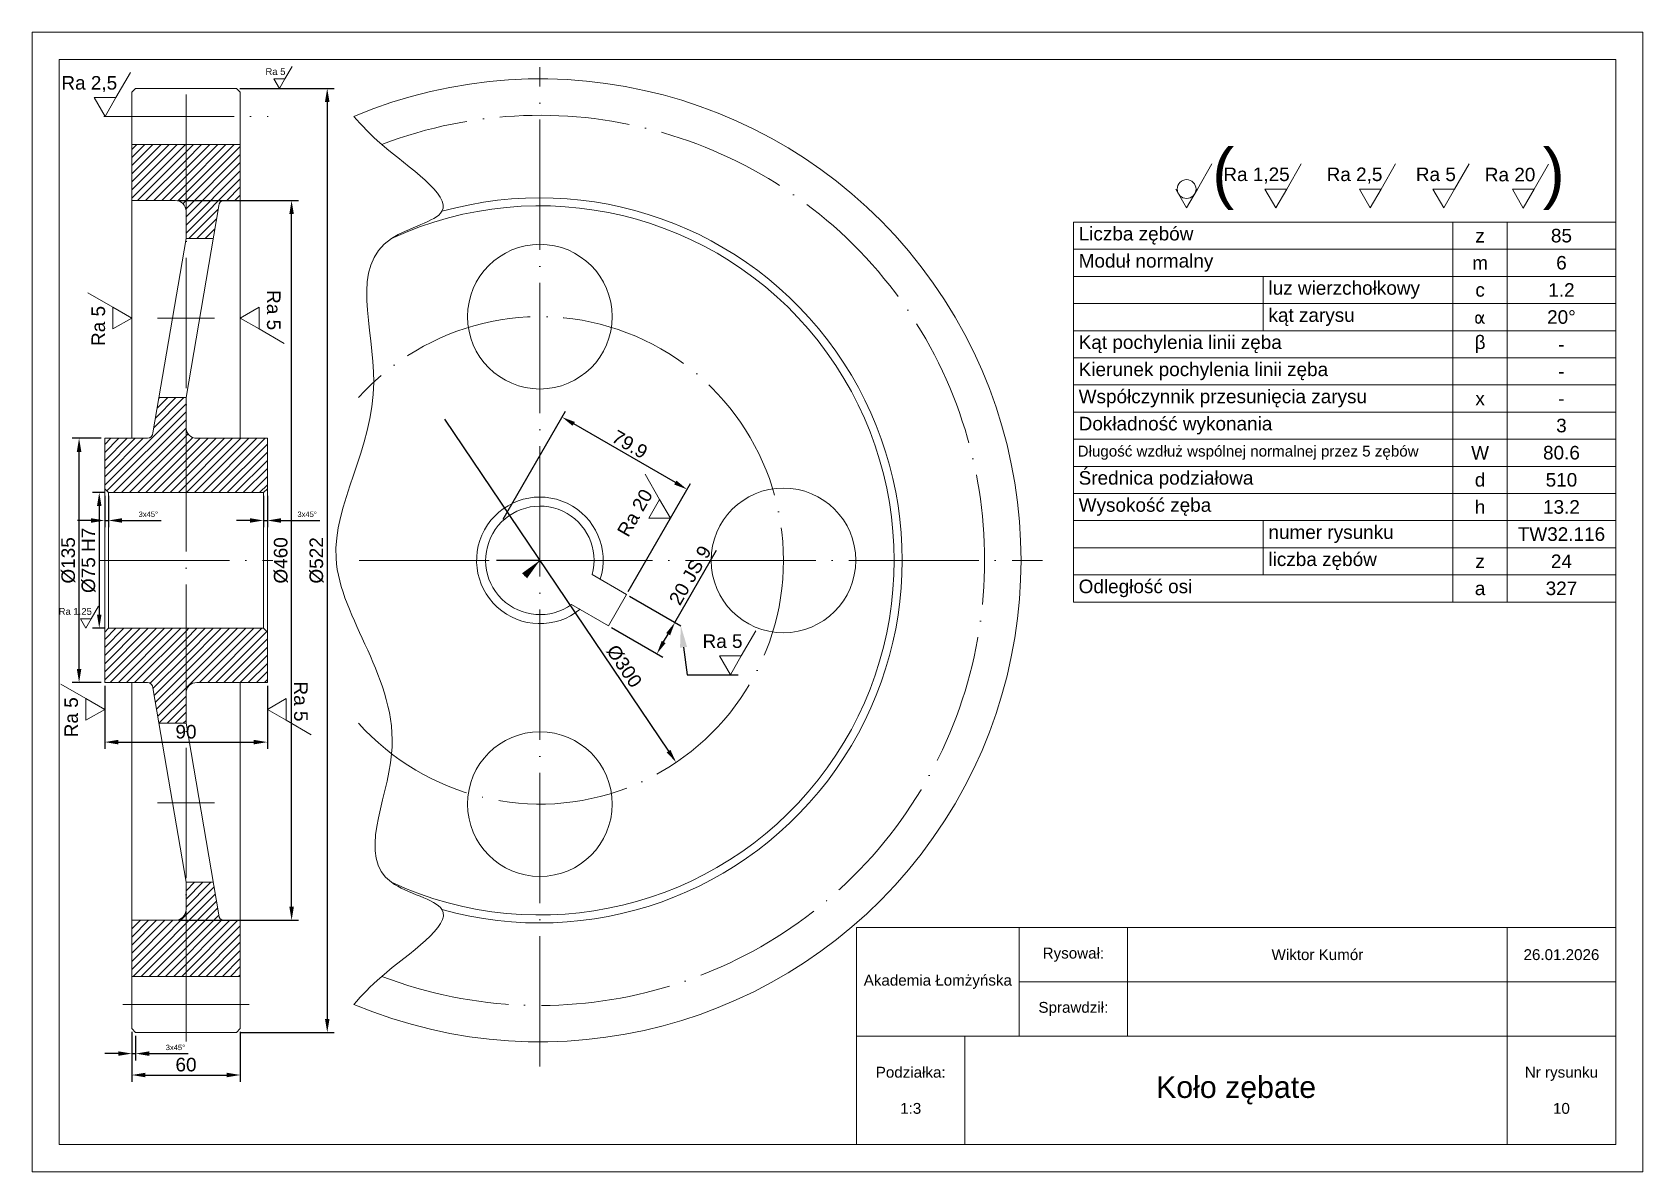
# Model space of a CAD drawing. Header units: millimetres. Extents: x 0 to 297, y 0 to 210.
import ezdxf
from ezdxf import colors
from ezdxf.entities.mleader import LeaderData, LeaderLine
from ezdxf.math import Vec2, Vec3

# ---------------------------------------------------------------- set-up
doc = ezdxf.new("R2010")
doc.units = ezdxf.units.MM
doc.linetypes.add('ACAD_ISO04W100', pattern=[30, 24, -3, 0, -3])
for name, color, linetype, lineweight in [('Kreska kropka', 7, 'ACAD_ISO04W100', 15), ('Linia cienka(pomocnicza)', 7, 'Continuous', 5), ('Linia gruba(ciągła)', 7, 'Continuous', 15)]:
    doc.layers.add(name, color=color, linetype=linetype, lineweight=lineweight)
doc.styles.get("Standard").update_dxf_attribs({"font": 'arial.ttf'})
doc.dimstyles.new('ISO-25', dxfattribs={"dimtxt": 2.5, "dimasz": 2.5, "dimexe": 1.25, "dimexo": 0.625, "dimtad": 1, "dimtxsty": 'Standard', "dimcen": 2.5, "dimadec": 0, "dimazin": 0, "dimtfac": 1, "dimtmove": 0, "dimatfit": 3, "dimfxl": 1, "dimarcsym": 0})
pattern_1 = [(45, (-131.6225505316987, -90.26966999058911), (-0.7482798412880872, 0.7482798412880872), [])]

# ---------------------------------------------------------------- blocks, each defined once
blk = doc.blocks.new('*D4')
at = {"layer": 'Defpoints', "color": 0, "transparency": 16777216}
for p in [(37.65342017830129, 199.6608939389025), (37.65341339779285, 25.67829393890251), (54.40650092439293, 25.67829393890252)]:
    blk.add_point(p, dxfattribs=at)
at = {"layer": 'Linia cienka(pomocnicza)', "color": 0, "lineweight": -2, "transparency": 16777216}
for p, q in [((38.27842017830129, 199.6608939389025), (55.65650092439289, 199.6608939389025)), ((54.40650092439289, 197.1608939389025), (54.40650092439293, 28.17829393890252)), ((38.27841339779285, 25.67829393890251), (55.65650092439293, 25.67829393890252))]:
    blk.add_line(p, q, dxfattribs=at)
at = {"layer": 'Linia cienka(pomocnicza)', "color": 0, "transparency": 16777216}
for points in [[(53.98983425772623, 197.1608939389025), (54.82316759105956, 197.1608939389025), (54.40650092439289, 199.6608939389025)], [(53.98983425772627, 28.17829393890252), (54.82316759105959, 28.17829393890252), (54.40650092439293, 25.67829393890252)]]:
    blk.add_solid(points, dxfattribs=at)
at = {"layer": 'Linia cienka(pomocnicza)', "color": 0, "transparency": 16777216, "insert": (52.43515031047751, 112.6695939389025), "char_height": 2.5, "attachment_point": 5, "rotation": 90}
blk.add_mtext('%%C522', dxfattribs=at)
blk = doc.blocks.new('*D5')
at = {"layer": 'Defpoints', "color": 0, "transparency": 16777216}
for p in [(14.06998553880974, 125.1683439389026), (12.3630494683012, 100.1708439389025), (14.06998553880974, 100.1708439389025)]:
    blk.add_point(p, dxfattribs=at)
at = {"layer": 'Linia cienka(pomocnicza)', "color": 0, "lineweight": -2, "transparency": 16777216}
for p, q in [((13.44498553880974, 125.1683439389026), (11.11304946830119, 125.1683439389026)), ((12.3630494683012, 122.6683439389026), (12.3630494683012, 102.6708439389025)), ((13.44498553880974, 100.1708439389025), (11.1130494683012, 100.1708439389025))]:
    blk.add_line(p, q, dxfattribs=at)
at = {"layer": 'Linia cienka(pomocnicza)', "color": 0, "transparency": 16777216}
for points in [[(11.94638280163453, 122.6683439389026), (12.77971613496786, 122.6683439389026), (12.3630494683012, 125.1683439389026)], [(11.94638280163453, 102.6708439389025), (12.77971613496787, 102.6708439389025), (12.3630494683012, 100.1708439389025)]]:
    blk.add_solid(points, dxfattribs=at)
at = {"layer": 'Linia cienka(pomocnicza)', "color": 0, "transparency": 16777216, "insert": (10.39169885438581, 112.6695939389024), "char_height": 2.5, "attachment_point": 5, "rotation": 90}
blk.add_mtext('%%C75 H7', dxfattribs=at)
blk = doc.blocks.new('*D6')
at = {"layer": 'Defpoints', "color": 0, "transparency": 16777216}
for p in [(26.36164268779281, 178.9962871583941), (47.83302624428624, 178.9962871583941), (26.36164946830125, 46.34289393890252)]:
    blk.add_point(p, dxfattribs=at)
at = {"layer": 'Linia cienka(pomocnicza)', "color": 0, "lineweight": -2, "transparency": 16777216}
for p, q in [((26.98664268779281, 178.9962871583941), (49.08302624428625, 178.9962871583941)), ((47.83302624428627, 48.84289393890253), (47.83302624428624, 176.4962871583941)), ((26.98664946830125, 46.34289393890252), (49.08302624428629, 46.34289393890253))]:
    blk.add_line(p, q, dxfattribs=at)
at = {"layer": 'Linia cienka(pomocnicza)', "color": 0, "transparency": 16777216}
for points in [[(47.41635957761958, 176.4962871583941), (48.24969291095292, 176.4962871583941), (47.83302624428624, 178.9962871583941)], [(47.41635957761961, 48.84289393890253), (48.24969291095294, 48.84289393890253), (47.83302624428628, 46.34289393890252)]]:
    blk.add_solid(points, dxfattribs=at)
at = {"layer": 'Linia cienka(pomocnicza)', "color": 0, "transparency": 16777216, "insert": (45.86167563037087, 112.6695905486483), "char_height": 2.5, "attachment_point": 5, "rotation": 90}
blk.add_mtext('%%C460', dxfattribs=at)
blk = doc.blocks.new('*D7')
at = {"layer": 'Defpoints', "color": 0, "transparency": 16777216}
for p in [(18.36244946830126, 26.38533000941086), (38.36044946830131, 26.38533000941086), (38.36044946830131, 17.8310369245205)]:
    blk.add_point(p, dxfattribs=at)
at = {"layer": 'Linia cienka(pomocnicza)', "color": 0, "lineweight": -2, "transparency": 16777216}
for p, q in [((18.36244946830126, 25.76033000941086), (18.36244946830126, 16.5810369245205)), ((38.36044946830131, 25.76033000941086), (38.36044946830131, 16.5810369245205)), ((20.86244946830126, 17.8310369245205), (35.86044946830131, 17.8310369245205))]:
    blk.add_line(p, q, dxfattribs=at)
at = {"layer": 'Linia cienka(pomocnicza)', "color": 0, "transparency": 16777216}
for points in [[(20.86244946830126, 18.24770359118717), (20.86244946830126, 17.41437025785384), (18.36244946830126, 17.8310369245205)], [(35.86044946830131, 18.24770359118717), (35.86044946830131, 17.41437025785384), (38.36044946830131, 17.8310369245205)]]:
    blk.add_solid(points, dxfattribs=at)
at = {"layer": 'Linia cienka(pomocnicza)', "color": 0, "transparency": 16777216, "insert": (28.36144946830129, 19.73246939382473), "char_height": 2.5, "attachment_point": 5}
blk.add_mtext('60', dxfattribs=at)
blk = doc.blocks.new('*D8')
at = {"layer": 'Defpoints', "color": 0, "transparency": 16777216}
for p in [(8.64324959271947, 135.1673439389025), (13.36294946830126, 135.1673439389025), (13.36294946830126, 90.17184393890244)]:
    blk.add_point(p, dxfattribs=at)
at = {"layer": 'Linia cienka(pomocnicza)', "color": 0, "lineweight": -2, "transparency": 16777216}
for p, q in [((12.73794946830126, 135.1673439389025), (7.393249592719471, 135.1673439389025)), ((8.64324959271948, 92.67184393890244), (8.64324959271947, 132.6673439389025)), ((12.73794946830126, 90.17184393890244), (7.393249592719481, 90.17184393890244))]:
    blk.add_line(p, q, dxfattribs=at)
at = {"layer": 'Linia cienka(pomocnicza)', "color": 0, "transparency": 16777216}
for points in [[(8.226582926052805, 132.6673439389025), (9.059916259386137, 132.6673439389025), (8.64324959271947, 135.1673439389025)], [(8.226582926052814, 92.67184393890244), (9.059916259386146, 92.67184393890244), (8.643249592719481, 90.17184393890244)]]:
    blk.add_solid(points, dxfattribs=at)
at = {"layer": 'Linia cienka(pomocnicza)', "color": 0, "transparency": 16777216, "insert": (6.671898978804091, 112.6695939389024), "char_height": 2.5, "attachment_point": 5, "rotation": 90}
blk.add_mtext('%%C135', dxfattribs=at)
blk = doc.blocks.new('*D9')
at = {"layer": 'Defpoints', "color": 0, "transparency": 16777216}
for p in [(18.36244946830126, 26.38533000941086), (19.06948553880963, 25.6782939389025), (19.06948553880963, 21.77598237855659)]:
    blk.add_point(p, dxfattribs=at)
at = {"layer": 'Linia cienka(pomocnicza)', "color": 0, "lineweight": -2, "transparency": 16777216}
for p, q in [((18.36244946830126, 25.76033000941086), (18.36244946830126, 20.52598237855659)), ((19.06948553880963, 25.0532939389025), (19.06948553880963, 20.52598237855659)), ((15.86244946830126, 21.77598237855659), (13.36244946830126, 21.77598237855659)), ((18.36244946830126, 21.77598237855659), (19.06948553880963, 21.77598237855659)), ((21.56948553880963, 21.77598237855659), (28.75604761247948, 21.77598237855659))]:
    blk.add_line(p, q, dxfattribs=at)
at = {"layer": 'Linia cienka(pomocnicza)', "color": 0, "transparency": 16777216}
for points in [[(15.86244946830126, 22.19264904522326), (15.86244946830126, 21.35931571188992), (18.36244946830126, 21.77598237855659)], [(21.56948553880963, 22.19264904522326), (21.56948553880963, 21.35931571188992), (19.06948553880963, 21.77598237855659)]]:
    blk.add_solid(points, dxfattribs=at)
at = {"layer": 'Linia cienka(pomocnicza)', "color": 0, "transparency": 16777216, "insert": (26.41276657564455, 22.91189643039834), "char_height": 2.5, "attachment_point": 5}
blk.add_mtext('{\\H0.4x;3x45%%D}', dxfattribs=at)
blk = doc.blocks.new('*D10')
at = {"layer": 'Defpoints', "color": 0, "transparency": 16777216}
for p in [(13.36294946830125, 90.17184393890241), (43.35994946830121, 90.17184393890241), (43.35994946830121, 79.17605429270432)]:
    blk.add_point(p, dxfattribs=at)
at = {"layer": 'Linia cienka(pomocnicza)', "color": 0, "lineweight": -2, "transparency": 16777216}
for p, q in [((13.36294946830125, 89.54684393890241), (13.36294946830125, 77.92605429270432)), ((43.35994946830121, 89.54684393890241), (43.35994946830121, 77.92605429270432)), ((15.86294946830125, 79.17605429270432), (40.85994946830121, 79.17605429270432))]:
    blk.add_line(p, q, dxfattribs=at)
at = {"layer": 'Linia cienka(pomocnicza)', "color": 0, "transparency": 16777216}
for points in [[(15.86294946830125, 79.592720959371), (15.86294946830125, 78.75938762603765), (13.36294946830125, 79.17605429270432)], [(40.85994946830121, 79.592720959371), (40.85994946830121, 78.75938762603765), (43.35994946830121, 79.17605429270432)]]:
    blk.add_solid(points, dxfattribs=at)
at = {"layer": 'Linia cienka(pomocnicza)', "color": 0, "transparency": 16777216, "insert": (28.36144946830129, 81.07748676200855), "char_height": 2.5, "attachment_point": 5}
blk.add_mtext('90', dxfattribs=at)
blk = doc.blocks.new('*D11')
at = {"layer": 'Defpoints', "color": 0, "transparency": 16777216}
for p in [(42.65292017830117, 125.1683439389025), (43.35994946830121, 125.1683439389025), (43.35994946830121, 120.0214768110078)]:
    blk.add_point(p, dxfattribs=at)
at = {"layer": 'Linia cienka(pomocnicza)', "color": 0, "lineweight": -2, "transparency": 16777216}
for p, q in [((42.65292017830117, 124.5433439389025), (42.65292017830117, 118.7714768110078)), ((43.35994946830121, 124.5433439389025), (43.35994946830121, 118.7714768110078)), ((40.15292017830117, 120.0214768110078), (37.65292017830117, 120.0214768110078)), ((42.65292017830117, 120.0214768110078), (43.35994946830121, 120.0214768110078)), ((45.85994946830121, 120.0214768110078), (53.04651154197106, 120.0214768110078))]:
    blk.add_line(p, q, dxfattribs=at)
at = {"layer": 'Linia cienka(pomocnicza)', "color": 0, "transparency": 16777216}
for points in [[(40.15292017830117, 120.4381434776745), (40.15292017830117, 119.6048101443411), (42.65292017830117, 120.0214768110078)], [(45.85994946830121, 120.4381434776745), (45.85994946830121, 119.6048101443411), (43.35994946830121, 120.0214768110078)]]:
    blk.add_solid(points, dxfattribs=at)
at = {"layer": 'Linia cienka(pomocnicza)', "color": 0, "transparency": 16777216, "insert": (50.70323050513613, 121.1573908628496), "char_height": 2.5, "attachment_point": 5}
blk.add_mtext('{\\H0.4x;3x45%%D}', dxfattribs=at)
blk = doc.blocks.new('*D12')
at = {"layer": 'Defpoints', "color": 0, "transparency": 16777216}
for p in [(13.36294946830125, 125.1683439389026), (14.06998553880973, 125.1683439389026), (14.06998553880973, 120.0214768110078)]:
    blk.add_point(p, dxfattribs=at)
at = {"layer": 'Linia cienka(pomocnicza)', "color": 0, "lineweight": -2, "transparency": 16777216}
for p, q in [((13.36294946830125, 124.5433439389026), (13.36294946830125, 118.7714768110078)), ((14.06998553880973, 124.5433439389026), (14.06998553880973, 118.7714768110078)), ((10.86294946830125, 120.0214768110078), (8.362949468301252, 120.0214768110078)), ((13.36294946830125, 120.0214768110078), (14.06998553880973, 120.0214768110078)), ((16.56998553880973, 120.0214768110078), (23.75654761247958, 120.0214768110078))]:
    blk.add_line(p, q, dxfattribs=at)
at = {"layer": 'Linia cienka(pomocnicza)', "color": 0, "transparency": 16777216}
for points in [[(10.86294946830125, 120.4381434776745), (10.86294946830125, 119.6048101443411), (13.36294946830125, 120.0214768110078)], [(16.56998553880973, 120.4381434776745), (16.56998553880973, 119.6048101443411), (14.06998553880973, 120.0214768110078)]]:
    blk.add_solid(points, dxfattribs=at)
at = {"layer": 'Linia cienka(pomocnicza)', "color": 0, "transparency": 16777216, "insert": (21.41326657564466, 121.1573908628496), "char_height": 2.5, "attachment_point": 5}
blk.add_mtext('{\\H0.4x;3x45%%D}', dxfattribs=at)
blk = doc.blocks.new('*D13')
at = {"layer": 'Defpoints', "color": 0, "transparency": 16777216}
for p in [(97.69833566461216, 139.0724705797914), (86.52312204907507, 119.7164328122403), (109.5859587888778, 106.4010978122425)]:
    blk.add_point(p, dxfattribs=at)
at = {"layer": 'Linia cienka(pomocnicza)', "color": 0, "lineweight": -2, "transparency": 16777216}
for p, q in [((86.835622049075, 120.2576986896056), (98.32333566461203, 140.155002334522)), ((118.5961088949537, 127.0071355797933), (99.86339917407341, 137.8224705797917)), ((109.8984587888778, 106.9423636896078), (121.3861724044148, 126.8396673345242))]:
    blk.add_line(p, q, dxfattribs=at)
at = {"layer": 'Linia cienka(pomocnicza)', "color": 0, "transparency": 16777216}
for points in [[(100.0717325074067, 138.1833144980352), (99.65506584074012, 137.4616266615481), (97.69833566461216, 139.0724705797914)], [(118.804442228287, 127.3679794980368), (118.3877755616204, 126.6462916615498), (120.7611724044149, 125.7571355797936)]]:
    blk.add_solid(points, dxfattribs=at)
at = {"layer": 'Linia cienka(pomocnicza)', "color": 0, "transparency": 16777216, "insert": (110.1998684153411, 134.0502923768743), "char_height": 2.5, "attachment_point": 5, "rotation": 330.0000000000069}
blk.add_mtext('79.9', dxfattribs=at)
blk = doc.blocks.new('*D14')
at = {"layer": 'Defpoints', "color": 0, "transparency": 16777216}
for p in [(109.5859587888778, 106.4010978122425), (118.5257449773903, 101.2397098498071), (106.2529587888777, 100.6281724706154)]:
    blk.add_point(p, dxfattribs=at)
at = {"layer": 'Linia cienka(pomocnicza)', "color": 0, "lineweight": -2, "transparency": 16777216}
for p, q in [((118.5257449773903, 101.2397098498071), (126.1945717168174, 114.5225073969374)), ((110.1272246662431, 106.0885978122425), (119.6082767321208, 100.6147098498071)), ((106.794224666243, 100.3156724706154), (116.2752767321207, 94.84178450817991)), ((116.4427449773902, 97.63184801764102), (117.2757449773903, 99.07464634034598))]:
    blk.add_line(p, q, dxfattribs=at)
at = {"layer": 'Linia cienka(pomocnicza)', "color": 0, "transparency": 16777216}
for points in [[(116.9149010591468, 99.2829796736793), (117.6365888956338, 98.86631300701264), (118.5257449773903, 101.2397098498071)], [(116.0819010591467, 97.84018135097435), (116.8035888956337, 97.42351468430768), (115.1927449773902, 95.46678450817993)]]:
    blk.add_solid(points, dxfattribs=at)
at = {"layer": 'Linia cienka(pomocnicza)', "color": 0, "transparency": 16777216, "insert": (121.3244394409722, 109.9224568856062), "char_height": 2.5, "attachment_point": 5, "rotation": 59.999999999999574}
blk.add_mtext('20 JS 9', dxfattribs=at)
blk = doc.blocks.new('*D15')
at = {"layer": 'Defpoints', "color": 0, "transparency": 16777216}
for p in [(58.96705246391313, 163.9774573617777), (118.7451576410052, 75.44663626399031)]:
    blk.add_point(p, dxfattribs=at)
at = {"layer": 'Linia cienka(pomocnicza)', "color": 0, "lineweight": -2, "transparency": 16777216}
blk.add_line((76.05496152564558, 138.6704220250465), (117.3461571648207, 77.51854303497096), dxfattribs=at)
at = {"layer": 'Linia cienka(pomocnicza)', "color": 0, "transparency": 16777216}
blk.add_solid([(117.6914749599841, 77.75170978100171), (117.0008393696573, 77.28537628894021), (118.7451576410052, 75.44663626399031)], dxfattribs=at)
at = {"layer": 'Linia cienka(pomocnicza)', "color": 0, "transparency": 16777216, "insert": (94.77162711325316, 114.4739973614344), "char_height": 2.5, "attachment_point": 5, "rotation": 304.0281527589597}
blk.add_mtext('                                                     %%C300', dxfattribs=at)

msp = doc.modelspace()

# ---------------------------------------------------------------- hatches: boundary and pattern name
at = {"layer": 'Linia gruba(ciągła)'}
h = msp.add_hatch(dxfattribs=at)
h.set_pattern_fill('ANSI31', color=256, scale=0.3333)
h.set_pattern_definition(pattern_1)
h.paths.add_polyline_path([(18.36244268779282, 189.3285871583941), (18.36244268779282, 178.996287158394), (26.36164268779279, 178.996287158394, -0.4142135623730951), (28.36144268779285, 176.996487158394), (28.36144612448786, 189.3285871583941)])
h.paths.add_polyline_path([(38.36045624880964, 189.3285871583941), (28.36144946830129, 189.3285871583941), (28.36144946830129, 171.9970268818371), (33.36292363959089, 171.9969900614716), (34.38568709880971, 177.996387158394, -0.4142135623730953), (35.38558709880974, 178.996287158394), (38.36045624880964, 178.996287158394)])
h.paths.add_polyline_path([(28.36144946830129, 142.6589946989025), (23.35365660461011, 142.6589946989025), (22.24556104707298, 136.1672439389024, -0.4142135623730951), (21.24566104707307, 135.1673439389024), (13.36294946830125, 135.1673439389024), (13.36294946830125, 125.8753800094109), (14.06998553880973, 125.1683439389025), (28.36144946830129, 125.1683439389025)])
h.paths.add_polyline_path([(43.35994946830121, 135.1673439389024), (30.36124946830122, 135.1673439389024, -0.4142135623730951), (28.36144946830129, 137.1671439389025), (28.36144946830129, 125.1683439389025), (42.65292017830117, 125.1683439389025), (43.35994946830121, 125.8753732289024)])
h = msp.add_hatch(dxfattribs=at)
h.set_pattern_fill('ANSI31', color=256, scale=0.3333)
h.set_pattern_definition(pattern_1)
h.paths.add_polyline_path([(13.36294946830125, 90.17184393890241), (18.36244946830126, 90.17184393890241), (21.24566104707307, 90.17184393890241, -0.4142135623730965), (22.24556104707298, 89.1719439389025), (23.3536558383831, 82.68020363652332), (28.36144946830129, 82.68020363652332), (28.36144946830129, 88.17204393890248), (28.36144946830129, 100.1708439389024), (14.06998553880973, 100.1708439389024), (13.36294946830125, 99.46380786839396)])
h = msp.add_hatch(dxfattribs=at)
h.set_pattern_fill('ANSI31', color=256, scale=0.3333)
h.set_pattern_definition(pattern_1)
h.paths.add_polyline_path([(28.36144946830122, 88.17204393890248, -0.4142135623730951), (30.36124946830122, 90.17184393890247), (38.36044946830131, 90.17184393890241), (43.35994946830121, 90.17184393890241), (43.35994946830121, 99.4638146489024), (42.65292017830117, 100.1708439389024), (28.36144946830129, 100.1708439389024)])
h = msp.add_hatch(dxfattribs=at)
h.set_pattern_fill('ANSI31', color=256, scale=0.3333)
h.set_pattern_definition(pattern_1)
h.paths.add_polyline_path([(28.36144946830129, 48.3426939389025, -0.4142135623730951), (26.36164946830124, 46.34289393890245), (18.36244946830126, 46.34289393890245), (18.36244946830126, 36.01059393890242), (28.36144946830129, 36.01059393890242)])
h.paths.add_polyline_path([(38.36044946830131, 46.34289393890245), (35.39517322759386, 46.32874120247826, -0.417012167355348), (34.38572875507631, 47.32859564840751), (33.36094946830119, 53.3421939389024), (28.36144946830129, 53.3421939389024), (28.36144946830129, 36.01059393890242), (38.36044946830131, 36.01059393890242)])

# ---------------------------------------------------------------- linework, layer by layer
at = {"layer": 'Kreska kropka'}
for p, q in [((93.61692659199988, 19.40345516101164), (93.61692659199988, 203.5615968706981)), ((28.36144946830129, 24.01179393890246), (28.36144946830129, 201.3273939389025)), ((13.22935506084409, 194.4947439389024), (43.49354387575849, 194.4947439389024)), ((28.36144268779285, 171.9969871583941), (30.86119268779245, 171.9969886171977)), ((23.08753510077324, 157.3280127729769), (33.63536383582934, 157.3280127729769)), ((12.36304946830123, 112.6695939389024), (44.35984946830123, 112.6695939389024)), ((60.28692659199984, 112.6695939389024), (186.3218685094186, 112.6695939389024)), ((23.08654946830129, 68.01120766592604), (33.63634946830129, 68.01120766592604)), ((16.69594946830122, 30.8444439389024), (40.02694946830124, 30.8444439389024))]:
    msp.add_line(p, q, dxfattribs=at)
for centre, radius, start, end in [((93.61692659199988, 112.6695939389025), 82.01793103769393, 249.1735217600185, 110.8264915625806), ((93.61692659199988, 112.6695939389024), 44.91499402722346, 221.8891951038331, 138.1107869762465)]:
    msp.add_arc(centre, radius, start, end, dxfattribs=at)
at = {"layer": 'Linia cienka(pomocnicza)'}
for p, q in [((-1.598164072887296e-14, 210), (-5.455801490201458e-14, 0)), ((-1.598164072887296e-14, 210), (297, 210)), ((297, 210), (297, 0)), ((292, 205), (5, 205.0000000000001)), ((5, 205.0000000000001), (4.999999999999964, 5)), ((292, 5), (292, 205)), ((15.43415764419157, 197.9595383743632), (18.10135764419144, 202.5792642883108)), ((46.58597879681255, 201.393291156633), (47.91957879681249, 203.7031541136068)), ((45.58577879681249, 199.6608939389025), (44.58557879681243, 201.393291156633)), ((44.58557879681243, 201.393291156633), (46.58597879681255, 201.393291156633)), ((46.58597879681255, 201.393291156633), (45.58577879681249, 199.6608939389025)), ((13.43375764419145, 194.4947439389024), (11.43335764419132, 197.9595383743632)), ((11.43335764419132, 197.9595383743632), (15.43415764419157, 197.9595383743632)), ((15.43415764419157, 197.9595383743632), (13.43375764419145, 194.4947439389024)), ((231.3298525352943, 181.1031297859608), (233.9970525352942, 185.7228556999084)), ((248.7551127655138, 181.1031297859608), (251.4223127655136, 185.7228556999084)), ((262.2958051934706, 181.1031297859608), (264.9630051934705, 185.7228556999084)), ((276.9524599208521, 181.0545890847593), (279.6196599208522, 185.6743149987069)), ((229.3294525352944, 177.6383353505), (227.3290525352943, 181.1031297859608)), ((227.3290525352943, 181.1031297859608), (231.3298525352943, 181.1031297859608)), ((231.3298525352943, 181.1031297859608), (229.3294525352944, 177.6383353505)), ((246.7547127655136, 177.6383353505), (244.7543127655135, 181.1031297859608)), ((244.7543127655135, 181.1031297859608), (248.7551127655138, 181.1031297859608)), ((248.7551127655138, 181.1031297859608), (246.7547127655136, 177.6383353505)), ((260.2954051934705, 177.6383353505), (258.2950051934704, 181.1031297859608)), ((258.2950051934704, 181.1031297859608), (262.2958051934706, 181.1031297859608)), ((262.2958051934706, 181.1031297859608), (260.2954051934705, 177.6383353505)), ((274.952059920852, 177.5897946492985), (272.9516599208521, 181.0545890847593)), ((272.9516599208521, 181.0545890847593), (276.9524599208521, 181.0545890847593)), ((276.9524599208521, 181.0545890847593), (274.952059920852, 177.5897946492985)), ((14.897648252332, 159.328412772977), (10.2779223383844, 161.9956127729769)), ((14.897648252332, 155.3276127729768), (14.897648252332, 159.328412772977)), ((14.897648252332, 159.328412772977), (18.36244268779282, 157.3280127729769)), ((38.36045624880964, 157.3280127729769), (41.82525068427046, 159.328412772977)), ((41.82525068427046, 159.328412772977), (41.82525068427046, 155.3276127729768)), ((18.36244268779282, 157.3280127729769), (14.897648252332, 155.3276127729768)), ((41.82525068427046, 155.3276127729768), (38.36045624880964, 157.3280127729769)), ((41.82525068427046, 155.3276127729768), (46.44497659821806, 152.6604127729769)), ((115.6995074177392, 123.9196635228988), (113.0323074177394, 128.5393894368466)), ((113.6991074177391, 120.4548690874381), (115.6995074177392, 123.9196635228988)), ((115.6995074177392, 123.9196635228988), (117.6999074177391, 120.4548690874379)), ((117.6999074177391, 120.4548690874379), (113.6991074177391, 120.4548690874381)), ((10.88524556219475, 101.9032411566329), (12.21884556219469, 104.2131041136067)), ((9.88504556219469, 100.1708439389025), (8.884845562194627, 101.9032411566329)), ((8.884845562194627, 101.9032411566329), (10.88524556219475, 101.9032411566329)), ((10.88524556219475, 101.9032411566329), (9.88504556219469, 100.1708439389025)), ((130.7536013175661, 95.07144369073899), (133.4208013175659, 99.69116960468659)), ((128.753201317566, 91.60664925527817), (126.7528013175658, 95.07144369073899)), ((126.7528013175658, 95.07144369073899), (130.7536013175661, 95.07144369073899)), ((130.7536013175661, 95.07144369073899), (128.753201317566, 91.60664925527817)), ((9.898155032840435, 87.2134247219467), (5.278429118892831, 89.88062472194659)), ((9.898155032840435, 87.2134247219467), (13.36294946830125, 85.21302472194657)), ((9.898155032840435, 83.21262472194644), (9.898155032840435, 87.2134247219467)), ((43.35994946830121, 85.21302472194657), (46.82474390376203, 87.2134247219467)), ((46.82474390376203, 87.2134247219467), (46.82474390376203, 83.21262472194644)), ((13.36294946830125, 85.21302472194657), (9.898155032840435, 83.21262472194644)), ((46.82474390376203, 83.21262472194644), (43.35994946830121, 85.21302472194657)), ((46.82474390376203, 83.21262472194644), (51.44446981770963, 80.54542472194655)), ((292, 45), (152.0000000000001, 45)), ((152.0000000000001, 45), (152.0000000000001, 5)), ((182.0000000000001, 25), (182.0000000000001, 45)), ((182.0000000000001, 45), (202.0000000000001, 45)), ((202.0000000000001, 45), (202.0000000000001, 25)), ((272, 25), (272, 45)), ((292, 5), (292, 45)), ((292, 35), (182.0000000000001, 35)), ((292, 25), (292, 35)), ((292, 25), (152.0000000000001, 25)), ((152.0000000000001, 25), (182.0000000000001, 25)), ((172.0000000000001, 5), (172.0000000000001, 25)), ((272, 5), (272, 25)), ((5, 5), (292, 5)), ((152.0000000000001, 5), (292, 5)), ((152.0000000000001, 5), (172.0000000000001, 5)), ((292, 5), (272, 5)), ((0, 0), (297, 0))]:
    msp.add_line(p, q, dxfattribs=at)
at = {"layer": 'Linia gruba(ciągła)'}
for p, q in [((19.0694787583013, 199.6608939389024), (18.36244268779282, 198.9538578683941)), ((19.0694787583013, 199.6608939389024), (37.65342017830127, 199.6608939389024)), ((37.65342017830127, 199.6608939389024), (38.36045624880964, 198.9538578683941)), ((18.36244268779282, 198.9538578683941), (18.36244268779282, 135.1673439389024)), ((38.36045624880964, 198.9538578683941), (38.36045624880964, 135.1673439389024)), ((18.36244268779282, 189.3285871583941), (38.36045624880964, 189.3285871583941)), ((214.8794425185094, 181.1031297859608), (217.5466425185093, 185.7228556999084)), ((18.36244268779282, 178.996287158394), (26.36164268779279, 178.996287158394)), ((35.38558709880974, 178.996287158394), (38.36045624880964, 178.996287158394)), ((212.8790425185095, 177.6383353505), (210.8786425185094, 181.1031297859608)), ((214.8794425185094, 181.1031297859608), (212.8790425185095, 177.6383353505)), ((28.36144268779285, 176.996487158394), (28.36144268779285, 171.9969871583941)), ((28.36144946830129, 142.6589946989025), (34.38568709880971, 177.996387158394)), ((292, 175), (192, 175)), ((192, 105), (192, 175)), ((262, 175), (262, 105)), ((272, 175), (272, 105)), ((28.36144268779285, 171.9969871583941), (22.24556104707298, 136.1672439389024)), ((28.36144946830129, 171.9970268818371), (33.36094946816578, 171.9969900760053)), ((192, 170), (292, 170)), ((192, 165), (292, 165)), ((227, 165), (227, 155)), ((192, 160), (292, 160)), ((192, 155), (292, 155)), ((192, 150), (292, 150)), ((28.36144946830129, 142.6589946989025), (23.35365660461011, 142.6589946989025)), ((28.36144946830129, 137.1671439389025), (28.36144946830129, 142.6589946989025)), ((192, 145), (292, 145)), ((192, 140), (292, 140)), ((13.36294946830125, 90.17184393890241), (13.36294946830125, 135.1673439389024)), ((13.36294946830125, 135.1673439389024), (13.36294946830125, 125.1683439389025)), ((21.24566104707307, 135.1673439389024), (13.36294946830125, 135.1673439389024)), ((43.35994946830121, 135.1673439389024), (30.36124946830122, 135.1673439389024)), ((43.35994946830121, 90.17184393890241), (43.35994946830121, 135.1673439389024)), ((192, 135), (292, 135)), ((192, 130), (292, 130)), ((13.36294946830125, 125.8753800094109), (14.06998553880973, 125.1683439389025)), ((14.06998553880973, 125.1683439389025), (14.06998553880973, 100.1708439389024)), ((14.06998553880973, 125.1683439389025), (42.65292017830117, 125.1683439389025)), ((42.65292017830117, 125.1683439389025), (43.35995624880965, 125.8753800094109)), ((42.65292017830117, 125.1683439389025), (42.65292017830117, 100.1708439389024)), ((192, 125), (292, 125)), ((192, 120), (292, 120)), ((227, 120), (227, 110)), ((192, 115), (292, 115)), ((103.266570344149, 110.0495984319195), (109.5859587888778, 106.4010978122425)), ((192, 110), (292, 110)), ((99.45582709698894, 104.5524982826448), (106.2529587888777, 100.6281724706154)), ((109.5859587888778, 106.4010978122425), (106.2529587888777, 100.6281724706154)), ((192, 105), (292, 105)), ((14.06998553880973, 100.1708439389024), (13.36294946830125, 99.46380786839396)), ((14.06998553880973, 100.1708439389024), (42.65292017830117, 100.1708439389024)), ((42.65292017830117, 100.1708439389024), (43.35995624880965, 99.46380786839396)), ((18.36244946830126, 90.17184393890241), (13.36294946830125, 90.17184393890241)), ((18.36244946830126, 26.38533000941086), (18.36244946830126, 90.17184393890241)), ((18.36244946830126, 90.17184393890241), (21.24566104707307, 90.17184393890241)), ((28.36144946830129, 53.3421939389024), (22.24556104707298, 89.1719439389025)), ((38.36044946830131, 90.17184393890241), (30.36124946830122, 90.17184393890241)), ((38.36044946830131, 26.38533000941086), (38.36044946830131, 90.17184393890241)), ((38.36044946830131, 90.17184393890241), (43.35994946830121, 90.17184393890241)), ((28.36144946830129, 82.68020363652332), (28.36144946830129, 88.17204393890248)), ((23.3536558383831, 82.68020363652332), (28.36144946830129, 82.68020363652332)), ((28.36144946830129, 82.68020363652332), (34.38572875507631, 47.32859564840751)), ((28.36144946830129, 48.3426939389025), (28.36144946830129, 53.3421939389024)), ((28.36144946830129, 53.3421939389024), (33.36094946830119, 53.3421939389024)), ((18.36244946830126, 46.34289393890245), (26.36164946830124, 46.34289393890245)), ((35.38562875507634, 46.32869564840749), (38.36044946830131, 46.34289393890245)), ((18.36244946830126, 36.01059393890242), (38.36044946830131, 36.01059393890242)), ((18.36244946830126, 26.38533000941086), (19.06948553880963, 25.6782939389025)), ((19.06948553880963, 25.6782939389025), (37.65341339779283, 25.6782939389025)), ((38.36044946830131, 26.38533000941086), (37.65341339779283, 25.6782939389025))]:
    msp.add_line(p, q, dxfattribs=at)
for centre, radius in [((212.8790425185096, 181.1031297859608), 1.740568241778163), ((93.61692659199988, 157.584587966126), 13.332), ((138.5319206192234, 112.6695939389024), 13.332), ((93.61692659199988, 67.75459991167898), 13.332)]:
    msp.add_circle(centre, radius, dxfattribs=at)
for centre, radius, start, end in [((93.616926592, 112.6695939389024), 88.73142987218935, 247.2448896112153, 112.7551103887848), ((26.36164268779279, 176.996487158394), 1.9998, 0, 90), ((35.38558709880974, 177.996387158394), 0.9999, 90, 180), ((93.61692998225394, 112.6695905486484), 66.81526413347433, 254.3139282469587, 105.6860717530413), ((93.61359414891999, 112.6662494456758), 65.33765388225143, 245.2251095037923, 114.7608974184526), ((30.36124946830122, 137.1671439389025), 1.9998, 180, 270), ((21.24566104707307, 136.1672439389024), 0.9999, 270, 0), ((93.61692659199988, 112.6695939389024), 11.66549999999994, 342.6558155379786, 309.3698157200665), ((93.61692659199988, 112.6695939389028), 9.99900000000012, 344.8097028066357, 305.7287371857183), ((21.24566104707307, 89.1719439389025), 0.9999, 0, 90), ((30.36124946830122, 88.17204393890248), 1.9998, 90, 180), ((26.36164946830124, 48.3426939389025), 1.9998, 270, 0), ((35.38562875507634, 47.32859564840751), 0.9999, 180, 270)]:
    msp.add_arc(centre, radius, start, end, dxfattribs=at)
msp.add_spline([(59.29621164255943, 194.4947439389022), (64.45634068777164, 189.328587158394), (75.55232664354182, 176.9964871583941), (66.24806416878843, 171.9969900760051), (63.00202933651448, 145.5342368625914), (56.0205007377119, 113.0847690047824), (66.2782195936388, 77.03321101185284), (66.23357491835415, 53.34219393890228), (75.55232664354227, 48.34269393890204), (64.45635851276117, 36.0105939389023), (59.29621164255897, 30.84444393890229)], degree=3, dxfattribs=at)

# ---------------------------------------------------------------- texts
at = {"layer": 'Linia cienka(pomocnicza)'}
for s, width, gutter_width, heights, insert, char_height, attachment_point in [('\\pxqr;Ra 2,5', 19.22869416296515, 8.335, [2.561985772470586], (-3.562164439994405, 201.9270282316401), 2.5, 1), ('\\pxqr;Ra 5', 9.614347081482574, 4.1675, [1.280992886235293], (37.08781775471955, 203.3770360852714), 1.25, 1), ('    Ra 1,25', 19.22869416296515, 8.335, [2.561985772470586], (215.7715496891757, 185.0706196432377), 2.5, 1), ('\\pxqr;Ra 2,5', 19.22869416296515, 8.335, [2.561985772470586], (229.7587906813278, 185.0706196432377), 2.5, 1), ('\\pxqr;Ra 5', 19.22869416296515, 8.335, [2.561985772470586], (243.2994831092846, 185.0706196432377), 2.5, 1), ('\\pxqr;Ra 20', 19.22869416296515, 8.335, [2.561985772470586], (257.9561378366664, 185.0220789420364), 2.5, 1), ('\\pxqr;Ra 1.25', 9.614347081482574, 4.1675, [1.280992886235293], (1.387084520101752, 103.8869860852713), 1.25, 1), ('\\pxqr;Ra 5', 19.22869416296515, 8.335, [2.561985772470586], (111.7572792333801, 99.03893354801585), 2.5, 1), ('Rysował:', 20, 12.5, [0], (192.0000000000001, 40), 2, 5), ('Wiktor Kumór', 70, 12.5, [0], (237.0000000000001, 40), 2, 5), ('\\pxsm1;26.01.2026', 20, 12.5, [0], (282, 40), 2, 5), ('Akademia Łomżyńska', 30, 12.5, [2.276773226559258], (167.0000000000001, 35), 2, 5), ('Sprawdził:', 20, 12.5, [0], (192.0000000000001, 30), 2, 5), ('Podziałka:\\P\\P1:3', 20, 12.5, [0], (162.0000000000001, 15), 2, 5), ('Nr rysunku\\P\\P10', 20, 12.5, [0], (282, 15), 2, 5), ('Koło zębate', 100, 12.5, [0], (222.0000000000001, 15), 4, 5)]:
    msp.add_mtext_dynamic_manual_height_columns(s, width=width, gutter_width=gutter_width, heights=heights, dxfattribs=dict(at, insert=insert, char_height=char_height, attachment_point=attachment_point))
at = {"layer": 'Linia cienka(pomocnicza)', "char_height": 2.5, "attachment_point": 1}
for s, insert, rotation in [('\\pxqr;Ra 5', (45.79274054154732, 174.3239348571627), 270), ('\\pxqr;Ra 5', (10.93015839505514, 140.3320906887911), 90), ('\\pxqr;Ra 20', (102.7653993699869, 109.4521109481614), 59.99999999999865), ('\\pxqr;Ra 5', (50.79223376103889, 102.2089468061324), 270), ('\\pxqr;Ra 5', (5.930665175563576, 68.21710263776072), 90)]:
    msp.add_mtext_dynamic_manual_height_columns(s, width=19.22869416296515, gutter_width=8.335, heights=[2.561985772470586], dxfattribs=dict(at, insert=insert, rotation=rotation))
at = {"layer": 'Linia gruba(ciągła)'}
for s, width, gutter_width, heights, insert, char_height, attachment_point in [('{\\H1.3x;  ( }         {\\H1.3x;         )}', 102.543238591199, 8.335, [0], (210.8786425185094, 188.5436929431137), 6.667999999999999, 1), (' Liczba zębów', 70, 12.5, [3.246930422919509], (192, 172.5), 2.5, 4), ('z', 10, 12.5, [0], (267, 172.5), 2.5, 5), ('85', 20, 12.5, [0], (282, 172.5), 2.5, 5), (' Moduł normalny', 70, 12.5, [0], (192, 167.5), 2.5, 4), ('m', 10, 12.5, [0], (267, 167.5), 2.5, 5), ('6', 20, 12.5, [0], (282, 167.5), 2.5, 5), (' luz wierzchołkowy', 35, 12.5, [0], (227, 162.5), 2.5, 4), ('1.2', 20, 12.5, [0], (282, 162.5), 2.5, 5), ('c', 10, 12.5, [0], (267, 162.5), 2.5, 5), (' kąt zarysu', 35, 12.5, [0], (227, 157.5), 2.5, 4), ('{\\fISOCPEUR|b0|i0|c0|p34;α}', 10, 12.5, [0], (267, 157.5), 2.5, 5), ('20%%D', 20, 12.5, [0], (282, 157.5), 2.5, 5), (' Kąt pochylenia linii zęba', 70, 12.5, [0], (192, 152.5), 2.5, 4), ('β', 10, 12.5, [0], (267, 152.5), 2.5, 5), ('-', 20, 12.5, [0], (282, 152.5), 2.5, 5), (' Kierunek pochylenia linii zęba', 70, 12.5, [0], (192, 147.5), 2.5, 4), ('-', 20, 12.5, [0], (282, 147.5), 2.5, 5), (' Współczynnik przesunięcia zarysu', 70, 12.5, [0], (192, 142.5), 2.5, 4), ('x', 10, 12.5, [0], (267, 142.5), 2.5, 5), ('-', 20, 12.5, [0], (282, 142.5), 2.5, 5), (' Dokładność wykonania', 70, 12.5, [0], (192, 137.5), 2.5, 4), ('3', 20, 12.5, [0], (282, 137.5), 2.5, 5), (' Długość wzdłuż wspólnej normalnej przez 5 zębów', 70, 12.5, [7.427239654388359], (192, 132.5), 2, 4), ('W', 10, 12.5, [0], (267, 132.5), 2.5, 5), ('80.6', 20, 12.5, [0], (282, 132.5), 2.5, 5), (' Średnica podziałowa', 70, 12.5, [0], (192, 127.5), 2.5, 4), ('d', 10, 12.5, [0], (267, 127.5), 2.5, 5), ('510', 20, 12.5, [0], (282, 127.5), 2.5, 5), (' Wysokość zęba ', 70, 12.5, [0], (192, 122.5), 2.5, 4), ('h', 10, 12.5, [0], (267, 122.5), 2.5, 5), ('13.2', 20, 12.5, [0], (282, 122.5), 2.5, 5), (' numer rysunku', 35, 12.5, [0], (227, 117.5), 2.5, 4), ('TW32.116', 20, 12.5, [0], (282, 117.5), 2.5, 5), (' liczba zębów', 35, 12.5, [0], (227, 112.5), 2.5, 4), ('z', 10, 12.5, [0], (267, 112.5), 2.5, 5), ('24', 20, 12.5, [0], (282, 112.5), 2.5, 5), (' Odległość osi', 70, 12.5, [0], (192, 107.5), 2.5, 4), ('a', 10, 12.5, [0], (267, 107.5), 2.5, 5), ('327', 20, 12.5, [0], (282, 107.5), 2.5, 5)]:
    msp.add_mtext_dynamic_manual_height_columns(s, width=width, gutter_width=gutter_width, heights=heights, dxfattribs=dict(at, insert=insert, char_height=char_height, attachment_point=attachment_point))

# ---------------------------------------------------------------- dimensions: what is measured, and where the dimension line sits
at = {"layer": 'Linia cienka(pomocnicza)'}
for base, p1, p2, angle, text, picture, middle, dimtype in [((54.40650092439293, 25.67829393890252), (37.65342017830127, 199.6608939389024), (37.65341339779283, 25.6782939389025), 269.9999977670496, '%%C522', '*D4', (54.40650092439293, 112.6695939389025), 161), ((97.69833566461216, 139.0724705797914), (109.5859587888778, 106.4010978122425), (86.52312204907507, 119.7164328122403), 150.0000000000069, '79.9', '*D13', (109.2491521806892, 132.4036035548762), 161), ((12.3630494683012, 100.1708439389025), (14.06998553880973, 125.1683439389025), (14.06998553880973, 100.1708439389024), 90, '%%C75 H7', '*D5', (12.36304946830123, 112.6695939389024), 160), ((118.5257449773903, 101.2397098498071), (106.2529587888777, 100.6281724706154), (109.5859587888778, 106.4010978122425), 59.99999999999941, '20 JS 9', '*D14', (122.9851583471038, 108.9636403781028), 161)]:
    dim = msp.add_linear_dim(base=base, p1=p1, p2=p2, angle=angle, text=text, dimstyle='ISO-25', dxfattribs=at)
    dim.commit()
    dim.dimension.update_dxf_attribs({"geometry": picture, "text_midpoint": middle, "dimtype": dimtype})
dim = msp.add_aligned_dim(p1=(26.36164946830124, 46.34289393890251), p2=(26.36164268779279, 178.996287158394), distance=-21.471383556493418, text='%%C460', dimstyle='ISO-25', dxfattribs=at)
dim.commit()
dim.dimension.update_dxf_attribs({"geometry": '*D6', "text_midpoint": (45.86167563037087, 112.6695905486483)})
dim = msp.add_diameter_dim_2p(p1=(58.96705246391313, 163.9774573617777), p2=(118.7451576410052, 75.44663626399031), text='                                                     %%C300', dimstyle='ISO-25', dxfattribs=at)
dim.commit()
dim.dimension.update_dxf_attribs({"geometry": '*D15', "text_midpoint": (93.13784523927387, 113.3708291823966), "dimtype": 163})
dim = msp.add_linear_dim(base=(8.64324959271947, 135.1673439389025), p1=(13.36294946830125, 90.17184393890241), p2=(13.36294946830125, 135.1673439389024), angle=90, text='%%C135', dimstyle='ISO-25', dxfattribs=at)
dim.commit()
dim.dimension.update_dxf_attribs({"geometry": '*D8', "text_midpoint": (6.671898978804091, 112.6695939389024)})
for base, p1, p2, text, picture, middle in [((14.06998553880973, 120.0214768110078), (13.36294946830125, 125.1683439389026), (14.06998553880973, 125.1683439389026), '{\\H0.4x;3x45%%D}', '*D12', (21.41326657564466, 121.1573908628496)), ((43.35994946830121, 120.0214768110078), (42.65292017830117, 125.1683439389025), (43.35994946830121, 125.1683439389025), '{\\H0.4x;3x45%%D}', '*D11', (50.70323050513613, 121.1573908628496)), ((19.06948553880963, 21.77598237855659), (18.36244946830126, 26.38533000941086), (19.06948553880963, 25.6782939389025), '{\\H0.4x;3x45%%D}', '*D9', (26.41276657564455, 22.91189643039834)), ((38.36044946830131, 17.8310369245205), (18.36244946830126, 26.38533000941086), (38.36044946830131, 26.38533000941086), '60', '*D7', (28.36144946830129, 19.73246939382473))]:
    dim = msp.add_linear_dim(base=base, p1=p1, p2=p2, text=text, dimstyle='ISO-25', dxfattribs=at)
    dim.commit()
    dim.dimension.update_dxf_attribs({"geometry": picture, "text_midpoint": middle})
dim = msp.add_linear_dim(base=(43.35994946830121, 79.17605429270432), p1=(13.36294946830125, 90.17184393890241), p2=(43.35994946830121, 90.17184393890241), text='90', dimstyle='ISO-25', dxfattribs=at)
dim.commit()
dim.dimension.update_dxf_attribs({"geometry": '*D10', "text_midpoint": (28.36144946830129, 79.17605429270432), "dimtype": 160})

# ---------------------------------------------------------------- leaders
ml = msp.add_multileader_mtext('Standard', dxfattribs=at)
ml.set_content('', color=256)
ml.set_leader_properties()
ml.build(insert=Vec2(0, 0))
ctx = ml.context
ctx.base_point, ctx.plane_origin = Vec3(81.61359414891999, 112.6662494456758), Vec3(93.61692659199988, 112.6695939389024)
ctx.text_align_type = 2
notes = []
notes.append((ctx, [(0, (1, 1, 0), (93.61359414891999, 112.6662494456758), (-1, 0), 8, [(0, [(93.61692659199988, 112.6695939389024)], 0, [])])]))
ctx.mtext.insert, ctx.mtext.alignment, ctx.mtext.flow_direction = Vec3(83.61359414891999, 114.6662494456758), 3, 5
at = {"layer": 'Linia gruba(ciągła)'}
ml = msp.add_multileader_mtext('Standard', dxfattribs=at)
ml.set_content('', color=256)
ml.set_leader_properties()
ml.build(insert=Vec2(0, 0))
ctx = ml.context
ctx.base_point, ctx.plane_origin = Vec3(130.1982769052556, 91.60664925527817), Vec3(119.6082767321208, 100.6147098498071)
notes.append((ctx, [(0, (1, 1, 0), (120.753201317566, 91.60664925527817), (1, 0), 9.445075587689644, [(0, [(119.6082767321208, 100.6147098498071)], 0, [])])]))
ctx.mtext.insert, ctx.mtext.flow_direction = Vec3(132.1982769052556, 93.60664925527817), 5
for ctx, leaders in notes:
    for number, flags, end, landing, length, lines in leaders:
        leader = LeaderData()
        leader.index, (leader.has_last_leader_line, leader.has_dogleg_vector, leader.attachment_direction) = number, flags
        leader.last_leader_point, leader.dogleg_vector, leader.dogleg_length = Vec3(end), Vec3(landing), length
        for number, points, colour, breaks in lines:
            line = LeaderLine()
            line.index, line.vertices, line.color, line.breaks = number, Vec3.list(points), colors.encode_raw_color(colour), breaks
            leader.lines.append(line)
        ctx.leaders.append(leader)

doc.saveas('drawing.dxf')
